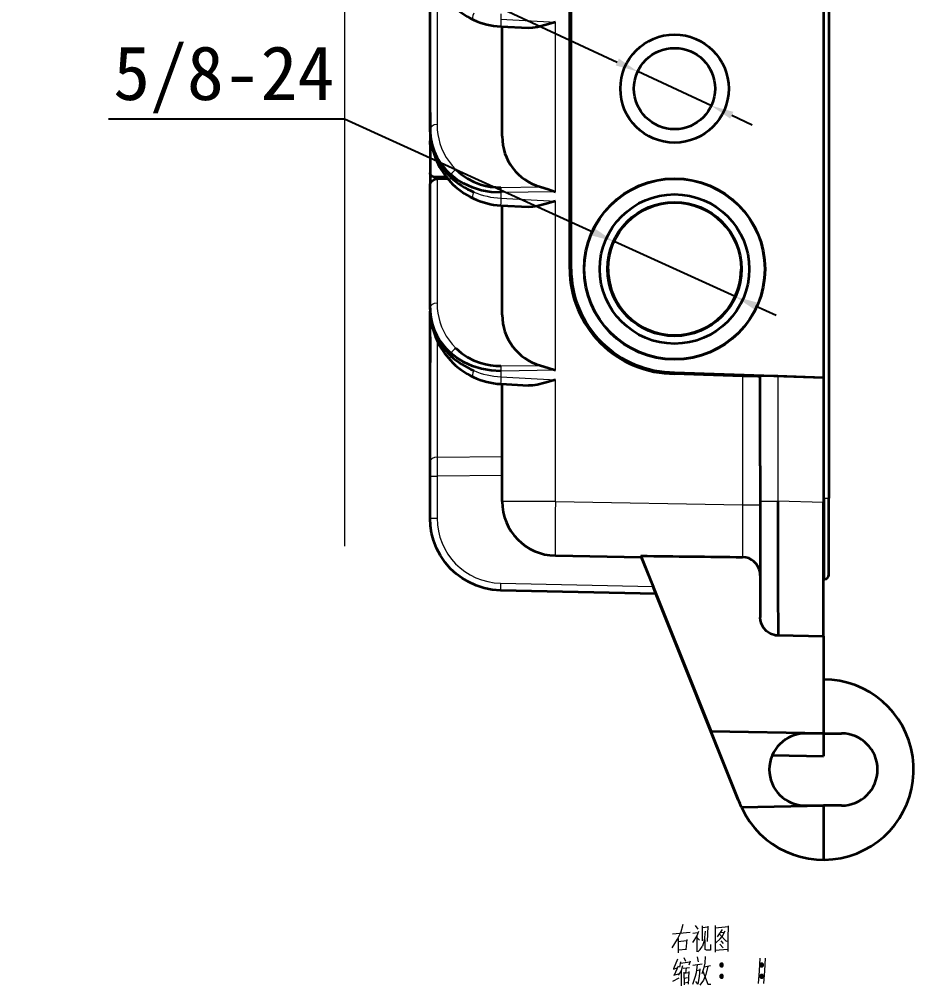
# Model space of a CAD drawing. Header units: millimetres. Extents: x -2350 to -557, y -483 to 312.
# Drawn here: x -2350.5 to -2251.4, y -152.8 to -45.7 of the extents above; entities that cross this region are included whole.
import ezdxf

# ---------------------------------------------------------------- set-up
doc = ezdxf.new("R2010")
doc.units = ezdxf.units.MM
doc.header["$LTSCALE"] = 0.5
doc.header["$PDSIZE"] = -1
doc.layers.get('0').update_dxf_attribs({"lineweight": 0})
doc.styles.get("Standard").update_dxf_attribs({"font": ''})
doc.styles.get('Standard').set_extended_font_data('FangSong_GB2312')
doc.dimstyles.new('副本ISO-25', dxfattribs={"dimtxt": 6, "dimasz": 2.5, "dimexe": 1.25, "dimexo": 0.625, "dimtad": 1, "dimtoh": 1, "dimdec": 1, "dimzin": 0, "dimdsep": 46, "dimtxsty": 'Standard', "dimcen": 0, "dimdle": 5, "dimclrd": 1, "dimclre": 1, "dimadec": 0, "dimazin": 0, "dimtfac": 1, "dimtdec": 1, "dimtmove": 0, "dimatfit": 3, "dimfxl": 0, "dimlwd": 25, "dimlwe": 25, "dimarcsym": 0})

# ---------------------------------------------------------------- blocks, each defined once
blk = doc.blocks.new('*D241')
at = {"color": 1, "lineweight": 25}
for p, q in [((-2340.58, -56.72), (-2314.44, -56.72)), ((-2314.44, -56.72), (-2286.84, -69.27)), ((-2271.16, -76.41), (-2284.57, -70.31)), ((-2268.88, -77.44), (-2266.6, -78.48))]:
    blk.add_line(p, q, dxfattribs=at)
at = {"color": 1}
for points in [[(-2287.01, -69.65), (-2286.67, -68.89), (-2284.57, -70.31)], [(-2268.71, -77.07), (-2269.05, -77.82), (-2271.16, -76.41)]]:
    blk.add_solid(points, dxfattribs=at)
at = {"layer": 'Defpoints', "color": 0}
for p in [(-2284.57, -70.31), (-2271.16, -76.41)]:
    blk.add_point(p, dxfattribs=at)
at = {"color": 0, "insert": (-2327.82, -52.35), "char_height": 6, "attachment_point": 5}
blk.add_mtext('5/8-24', dxfattribs=at)
blk = doc.blocks.new('*D245')
at = {"color": 1, "lineweight": 25}
for p, q in [((-2349.56, -36.35), (-2314.44, -36.35)), ((-2314.44, -36.35), (-2284.21, -50.41)), ((-2273.78, -55.26), (-2281.94, -51.46)), ((-2271.51, -56.31), (-2269.25, -57.36))]:
    blk.add_line(p, q, dxfattribs=at)
at = {"color": 1}
for points in [[(-2284.38, -50.79), (-2284.03, -50.03), (-2281.94, -51.46)], [(-2271.34, -55.93), (-2271.69, -56.69), (-2273.78, -55.26)]]:
    blk.add_solid(points, dxfattribs=at)
at = {"layer": 'Defpoints', "color": 0}
for p in [(-2281.94, -51.46), (-2273.78, -55.26)]:
    blk.add_point(p, dxfattribs=at)
at = {"color": 0, "insert": (-2332.31, -32.68), "char_height": 6, "attachment_point": 5}
blk.add_mtext('M10X0.75', dxfattribs=at)

msp = doc.modelspace()

# ---------------------------------------------------------------- linework, layer by layer
at = {"color": 7}
msp.add_line((-2314.442, 23.284), (-2314.442, -104.078), dxfattribs=at)
at = {"color": 7, "lineweight": 13}
for p, q in [((-2261.242, -98.759), (-2261.242, 22.041)), ((-2291.066, -99.141), (-2270.326, -99.503))]:
    msp.add_line(p, q, dxfattribs=at)
at = {"color": 7, "lineweight": 35}
for p, q in [((-2260.761, 22.041), (-2260.761, -98.759)), ((-2261.361, 18.674), (-2261.361, -85.392)), ((-2304.961, -57.904), (-2304.961, 17.604)), ((-2289.475, -73.359), (-2289.475, 6.641)), ((-2289.318, -73.359), (-2289.318, 6.641)), ((-2304.961, -56.001), (-2304.961, -5.674)), ((-2281.582, -105.165), (-2273.801, -124.642)), ((-2270.819, -132.205), (-2279.932, -109.387))]:
    msp.add_line(p, q, dxfattribs=at)
at = {"color": 7, "lineweight": 13, "ltscale": 0.390902}
msp.add_line((-2304.179, -41.702), (-2304.179, -57.338), dxfattribs=at)
at = {"color": 7, "lineweight": 13, "ltscale": 0.014943}
msp.add_line((-2297.1, -45.076), (-2297.1, -45.673), dxfattribs=at)
at = {"color": 7, "lineweight": 13, "ltscale": 0.151058}
msp.add_line((-2297.1, -45.673), (-2291.066, -45.972), dxfattribs=at)
at = {"color": 7, "lineweight": 13, "ltscale": 0.470373}
msp.add_line((-2291.066, -64.787), (-2291.066, -45.972), dxfattribs=at)
at = {"color": 7, "lineweight": 35, "ltscale": 0.077185}
msp.add_line((-2297.126, -46.472), (-2294.042, -46.625), dxfattribs=at)
at = {"color": 7, "lineweight": 35, "ltscale": 0.233302}
msp.add_line((-2296.961, -55.813), (-2296.961, -46.481), dxfattribs=at)
at = {"color": 7, "lineweight": 35, "ltscale": 0.304117}
msp.add_line((-2296.961, -58.646), (-2296.961, -46.481), dxfattribs=at)
at = {"color": 7, "lineweight": 35, "ltscale": 0.078882}
msp.add_line((-2304.961, -56.001), (-2304.961, -59.156), dxfattribs=at)
at = {"color": 7, "lineweight": 35, "ltscale": 0.003594}
msp.add_line((-2304.961, -58.047), (-2304.961, -57.904), dxfattribs=at)
at = {"color": 7, "lineweight": 35, "ltscale": 0.002584}
msp.add_line((-2304.961, -58.132), (-2304.961, -58.028), dxfattribs=at)
at = {"color": 7, "lineweight": 35, "ltscale": 0.078881}
msp.add_line((-2304.961, -59.537), (-2304.961, -62.692), dxfattribs=at)
at = {"color": 7, "lineweight": 35, "ltscale": 0.030343}
msp.add_line((-2304.961, -62.692), (-2304.961, -63.906), dxfattribs=at)
at = {"color": 7, "lineweight": 13, "ltscale": 0.007189}
msp.add_line((-2304.472, -63.451), (-2304.472, -63.164), dxfattribs=at)
at = {"color": 7, "lineweight": 35, "ltscale": 0.033466}
msp.add_line((-2303.134, -63.192), (-2304.472, -63.164), dxfattribs=at)
at = {"color": 7, "lineweight": 35, "ltscale": 0.344949}
msp.add_line((-2304.961, -77.704), (-2304.961, -63.906), dxfattribs=at)
at = {"color": 7, "lineweight": 35, "ltscale": 0.011571}
msp.add_line((-2303.716, -63.375), (-2304.179, -63.379), dxfattribs=at)
at = {"color": 7, "lineweight": 13, "ltscale": 0.343988}
msp.add_line((-2304.179, -63.379), (-2304.179, -77.138), dxfattribs=at)
at = {"color": 7, "lineweight": 35, "ltscale": 0.018212}
msp.add_line((-2302.988, -63.369), (-2303.716, -63.375), dxfattribs=at)
at = {"color": 7, "lineweight": 13, "ltscale": 0.109595}
for p, q in [((-2297.105, -64.31), (-2292.721, -64.246)), ((-2297.105, -84.11), (-2292.721, -84.046))]:
    msp.add_line(p, q, dxfattribs=at)
at = {"color": 7, "lineweight": 13, "ltscale": 0.150889}
for p, q in [((-2291.066, -64.787), (-2297.1, -64.876)), ((-2291.066, -84.587), (-2297.1, -84.676))]:
    msp.add_line(p, q, dxfattribs=at)
at = {"color": 7, "lineweight": 13, "ltscale": 0.01582}
for p, q in [((-2297.1, -64.876), (-2297.1, -65.508)), ((-2297.1, -84.676), (-2297.1, -85.308))]:
    msp.add_line(p, q, dxfattribs=at)
at = {"color": 7, "lineweight": 35, "ltscale": 0.077308}
for p, q in [((-2297.13, -66.307), (-2294.042, -66.475)), ((-2297.13, -86.107), (-2294.042, -86.275))]:
    msp.add_line(p, q, dxfattribs=at)
at = {"color": 7, "lineweight": 13, "ltscale": 0.151097}
for p, q in [((-2297.1, -65.508), (-2291.066, -65.837)), ((-2297.1, -85.308), (-2291.066, -85.637))]:
    msp.add_line(p, q, dxfattribs=at)
at = {"color": 7, "lineweight": 35, "ltscale": 0.232405}
msp.add_line((-2296.961, -75.613), (-2296.961, -66.317), dxfattribs=at)
at = {"color": 7, "lineweight": 35, "ltscale": 0.303219}
msp.add_line((-2296.961, -78.446), (-2296.961, -66.317), dxfattribs=at)
at = {"color": 7, "lineweight": 13, "ltscale": 0.468751}
msp.add_line((-2291.066, -84.587), (-2291.066, -65.837), dxfattribs=at)
at = {"color": 7, "lineweight": 13, "ltscale": 0.003923}
msp.add_line((-2289.318, -73.359), (-2289.475, -73.359), dxfattribs=at)
at = {"color": 7, "lineweight": 35, "ltscale": 0.003595}
msp.add_line((-2304.961, -77.847), (-2304.961, -77.704), dxfattribs=at)
at = {"color": 7, "lineweight": 35, "ltscale": 0.417281}
msp.add_line((-2304.959, -94.709), (-2304.959, -78.017), dxfattribs=at)
at = {"color": 7, "lineweight": 35, "ltscale": 0.02456}
msp.add_line((-2304.959, -78.017), (-2304.959, -78.999), dxfattribs=at)
at = {"color": 7, "lineweight": 35, "ltscale": 0.418979}
msp.add_line((-2304.959, -94.778), (-2304.959, -78.019), dxfattribs=at)
at = {"color": 7, "lineweight": 35, "ltscale": 0.418994}
msp.add_line((-2304.959, -94.778), (-2304.959, -78.019), dxfattribs=at)
at = {"color": 7, "lineweight": 35, "ltscale": 0.418964}
msp.add_line((-2304.959, -94.778), (-2304.959, -78.02), dxfattribs=at)
at = {"color": 7, "lineweight": 35, "ltscale": 0.071566}
msp.add_line((-2304.959, -80.888), (-2304.959, -78.025), dxfattribs=at)
at = {"color": 7, "lineweight": 35, "ltscale": 0.024864}
msp.add_line((-2304.959, -78.999), (-2304.959, -79.994), dxfattribs=at)
at = {"color": 7, "lineweight": 35, "ltscale": 0.368676}
msp.add_line((-2304.959, -94.741), (-2304.959, -79.994), dxfattribs=at)
at = {"color": 7, "lineweight": 35, "ltscale": 0.064321}
msp.add_line((-2304.959, -80.888), (-2304.959, -83.46), dxfattribs=at)
at = {"color": 7, "lineweight": 13, "ltscale": 0.322563}
msp.add_line((-2304.177, -81.31), (-2304.177, -94.213), dxfattribs=at)
at = {"color": 7, "lineweight": 35, "ltscale": 0.006207}
msp.add_line((-2304.959, -83.46), (-2304.959, -83.709), dxfattribs=at)
at = {"color": 7, "lineweight": 35, "ltscale": 0.277665}
msp.add_line((-2304.959, -94.815), (-2304.959, -83.709), dxfattribs=at)
at = {"color": 7, "lineweight": 35, "ltscale": 0.000162535}
msp.add_line((-2304.959, -83.715), (-2304.959, -83.709), dxfattribs=at)
at = {"color": 7, "lineweight": 13, "ltscale": 0.337605}
msp.add_line((-2291.066, -99.141), (-2291.066, -85.637), dxfattribs=at)
at = {"color": 7, "lineweight": 35, "ltscale": 0.003836}
msp.add_line((-2277.864, -84.969), (-2277.861, -84.816), dxfattribs=at)
at = {"color": 7, "lineweight": 35, "ltscale": 0.188553}
msp.add_line((-2270.326, -85.23), (-2277.864, -84.969), dxfattribs=at)
at = {"color": 7, "lineweight": 35, "ltscale": 0.412751}
msp.add_line((-2277.861, -84.816), (-2261.361, -85.392), dxfattribs=at)
at = {"color": 7, "lineweight": 13, "ltscale": 0.356828}
msp.add_line((-2270.326, -85.23), (-2270.326, -99.503), dxfattribs=at)
at = {"color": 7, "lineweight": 35, "ltscale": 0.25}
msp.add_line((-2268.361, -95.184), (-2268.361, -85.184), dxfattribs=at)
at = {"color": 7, "lineweight": 35, "ltscale": 0.125948}
msp.add_line((-2266.396, -85.218), (-2261.361, -85.392), dxfattribs=at)
at = {"color": 7, "lineweight": 13, "ltscale": 0.25}
msp.add_line((-2266.396, -85.218), (-2266.396, -95.218), dxfattribs=at)
at = {"color": 7, "lineweight": 35, "ltscale": 0.345775}
msp.add_line((-2261.361, -85.392), (-2261.361, -99.223), dxfattribs=at)
at = {"color": 7, "lineweight": 35, "ltscale": 0.279793}
msp.add_line((-2296.961, -97.309), (-2296.961, -86.117), dxfattribs=at)
at = {"color": 7, "lineweight": 35, "ltscale": 0.325603}
msp.add_line((-2296.961, -99.141), (-2296.961, -86.117), dxfattribs=at)
at = {"color": 7, "lineweight": 13, "ltscale": 0.180407}
for p, q in [((-2304.177, -94.213), (-2296.961, -94.145)), ((-2296.961, -96.266), (-2304.177, -96.334))]:
    msp.add_line(p, q, dxfattribs=at)
at = {"color": 7, "lineweight": 35, "ltscale": 0.040648}
msp.add_line((-2304.959, -96.335), (-2304.959, -94.709), dxfattribs=at)
at = {"color": 7, "lineweight": 35, "ltscale": 0.038881}
for p, q in [((-2304.959, -96.296), (-2304.959, -94.741)), ((-2304.959, -96.334), (-2304.959, -94.778)), ((-2304.959, -96.334), (-2304.959, -94.778)), ((-2304.959, -96.334), (-2304.959, -94.778)), ((-2304.959, -96.371), (-2304.959, -94.815))]:
    msp.add_line(p, q, dxfattribs=at)
at = {"color": 7, "lineweight": 35, "ltscale": 0.09473}
msp.add_line((-2268.361, -95.184), (-2268.361, -98.973), dxfattribs=at)
at = {"color": 7, "lineweight": 13, "ltscale": 0.096288}
msp.add_line((-2266.396, -95.218), (-2266.402, -99.069), dxfattribs=at)
at = {"color": 7, "lineweight": 35, "ltscale": 0.117554}
msp.add_line((-2304.959, -100.998), (-2304.959, -96.296), dxfattribs=at)
at = {"color": 7, "lineweight": 35, "ltscale": 0.116617}
msp.add_line((-2304.959, -100.998), (-2304.959, -96.334), dxfattribs=at)
msp.add_line((-2304.959, -100.998), (-2304.959, -96.334), dxfattribs=at)
msp.add_line((-2304.959, -100.998), (-2304.959, -96.334), dxfattribs=at)
at = {"color": 7, "lineweight": 13, "ltscale": 0.019547}
for p, q in [((-2304.959, -96.334), (-2304.177, -96.334)), ((-2304.959, -100.998), (-2304.177, -100.998))]:
    msp.add_line(p, q, dxfattribs=at)
at = {"color": 7, "lineweight": 35, "ltscale": 0.116594}
msp.add_line((-2304.959, -100.998), (-2304.959, -96.335), dxfattribs=at)
at = {"color": 7, "lineweight": 35, "ltscale": 0.115695}
msp.add_line((-2304.959, -100.998), (-2304.959, -96.371), dxfattribs=at)
at = {"color": 7, "lineweight": 13, "ltscale": 0.116617}
msp.add_line((-2304.177, -96.334), (-2304.177, -100.998), dxfattribs=at)
at = {"color": 7, "lineweight": 13, "ltscale": 0.147382}
msp.add_line((-2291.066, -99.141), (-2296.961, -99.141), dxfattribs=at)
at = {"color": 7, "lineweight": 13, "ltscale": 0.049127}
msp.add_line((-2270.326, -99.503), (-2268.361, -99.503), dxfattribs=at)
at = {"color": 7, "lineweight": 35, "ltscale": 0.004379}
msp.add_line((-2268.361, -98.973), (-2268.361, -99.149), dxfattribs=at)
at = {"color": 7, "lineweight": 35, "ltscale": 0.048546}
msp.add_line((-2268.361, -99.149), (-2268.361, -101.09), dxfattribs=at)
at = {"color": 7, "lineweight": 13, "ltscale": 0.048972}
msp.add_line((-2266.402, -99.149), (-2268.361, -99.149), dxfattribs=at)
at = {"color": 7, "lineweight": 13, "ltscale": 0.126086}
msp.add_line((-2266.402, -99.069), (-2261.361, -99.223), dxfattribs=at)
at = {"color": 7, "lineweight": 13, "ltscale": 0.002964}
msp.add_line((-2261.242, -98.759), (-2261.361, -98.759), dxfattribs=at)
at = {"color": 7, "lineweight": 35, "ltscale": 0.370895}
msp.add_line((-2261.361, -114.059), (-2261.361, -99.223), dxfattribs=at)
at = {"color": 7, "lineweight": 13, "ltscale": 0.012036}
msp.add_line((-2261.242, -98.759), (-2260.761, -98.759), dxfattribs=at)
at = {"color": 7, "lineweight": 13, "ltscale": 0.224949}
msp.add_line((-2261.242, -98.759), (-2261.242, -107.757), dxfattribs=at)
at = {"color": 7, "lineweight": 35, "ltscale": 0.212701}
msp.add_line((-2260.761, -107.267), (-2260.761, -98.759), dxfattribs=at)
at = {"color": 7, "lineweight": 35, "ltscale": 0.054129}
msp.add_line((-2268.361, -101.09), (-2268.361, -103.256), dxfattribs=at)
at = {"color": 7, "lineweight": 35, "ltscale": 0.055492}
msp.add_line((-2268.361, -103.256), (-2268.361, -105.475), dxfattribs=at)
at = {"color": 7, "lineweight": 35, "ltscale": 0.018724}
msp.add_line((-2268.361, -103.661), (-2268.361, -104.41), dxfattribs=at)
at = {"color": 7, "lineweight": 35, "ltscale": 0.238348}
msp.add_line((-2291.066, -105.14), (-2281.533, -105.307), dxfattribs=at)
at = {"color": 7, "lineweight": 35, "ltscale": 0.088123}
msp.add_line((-2281.551, -105.307), (-2280.243, -108.58), dxfattribs=at)
at = {"color": 7, "lineweight": 35, "ltscale": 0.063615}
msp.add_line((-2268.361, -105.475), (-2268.361, -108.02), dxfattribs=at)
at = {"color": 7, "lineweight": 13, "ltscale": 0.422526}
msp.add_line((-2297.14, -108.197), (-2280.243, -108.58), dxfattribs=at)
at = {"color": 7, "lineweight": 35, "ltscale": 0.011301}
msp.add_line((-2268.361, -108.02), (-2268.361, -108.472), dxfattribs=at)
at = {"color": 7, "lineweight": 35, "ltscale": 0.002965}
msp.add_line((-2261.242, -107.757), (-2261.361, -107.759), dxfattribs=at)
msp.add_line((-2261.242, -107.757), (-2261.361, -107.759), dxfattribs=at)
at = {"color": 7, "lineweight": 35, "ltscale": 0.430467}
msp.add_line((-2279.926, -109.387), (-2297.14, -108.996), dxfattribs=at)
at = {"color": 7, "lineweight": 35, "ltscale": 0.02092}
msp.add_line((-2268.361, -108.472), (-2268.361, -109.309), dxfattribs=at)
at = {"color": 7, "lineweight": 35, "ltscale": 0.125862}
msp.add_line((-2266.407, -108.937), (-2266.395, -113.971), dxfattribs=at)
at = {"color": 7, "lineweight": 35, "ltscale": 0.033482}
msp.add_line((-2268.361, -109.309), (-2268.361, -110.648), dxfattribs=at)
at = {"color": 7, "lineweight": 35, "ltscale": 0.041315}
msp.add_line((-2268.361, -109.874), (-2268.361, -111.526), dxfattribs=at)
at = {"color": 7, "lineweight": 35, "ltscale": 0.012409}
msp.add_line((-2268.361, -110.648), (-2268.361, -111.144), dxfattribs=at)
at = {"color": 7, "lineweight": 35, "ltscale": 0.00955}
msp.add_line((-2268.361, -111.144), (-2268.361, -111.526), dxfattribs=at)
at = {"color": 7, "lineweight": 35, "ltscale": 0.006886}
msp.add_line((-2268.361, -111.526), (-2268.361, -111.802), dxfattribs=at)
at = {"color": 7, "lineweight": 35, "ltscale": 0.004661}
msp.add_line((-2268.361, -111.802), (-2268.361, -111.988), dxfattribs=at)
at = {"color": 7, "lineweight": 35, "ltscale": 0.008532}
msp.add_line((-2266.737, -113.965), (-2266.395, -113.971), dxfattribs=at)
at = {"color": 7, "lineweight": 35, "ltscale": 0.125882}
msp.add_line((-2266.395, -113.971), (-2261.361, -114.059), dxfattribs=at)
at = {"color": 7, "lineweight": 35, "ltscale": 0.12}
msp.add_line((-2261.361, -114.059), (-2261.361, -118.859), dxfattribs=at)
at = {"color": 7, "lineweight": 35, "ltscale": 0.15}
for p, q in [((-2261.361, -118.859), (-2261.361, -124.859)), ((-2261.361, -132.859), (-2261.361, -138.859))]:
    msp.add_line(p, q, dxfattribs=at)
at = {"color": 7, "lineweight": 35, "ltscale": 0.214362}
msp.add_line((-2270.641, -132.604), (-2273.821, -124.641), dxfattribs=at)
at = {"color": 7, "lineweight": 35, "ltscale": 0.000501321}
msp.add_line((-2273.821, -124.641), (-2273.801, -124.642), dxfattribs=at)
at = {"color": 7, "lineweight": 35, "ltscale": 0.311055}
msp.add_line((-2261.361, -124.859), (-2273.801, -124.642), dxfattribs=at)
at = {"color": 7, "lineweight": 35, "ltscale": 0.05}
for p, q in [((-2261.361, -124.859), (-2263.361, -124.859)), ((-2261.361, -124.859), (-2259.361, -124.859)), ((-2263.361, -132.859), (-2261.361, -132.859)), ((-2259.361, -132.859), (-2261.361, -132.859))]:
    msp.add_line(p, q, dxfattribs=at)
at = {"color": 7, "lineweight": 35, "ltscale": 0.062501}
msp.add_line((-2261.361, -124.859), (-2261.361, -127.359), dxfattribs=at)
at = {"color": 7, "lineweight": 35, "ltscale": 0.141684}
msp.add_line((-2267.027, -127.26), (-2261.361, -127.359), dxfattribs=at)
at = {"color": 7, "lineweight": 35, "ltscale": 0.010926}
msp.add_line((-2270.819, -132.205), (-2270.641, -132.604), dxfattribs=at)
at = {"color": 7, "lineweight": 35, "ltscale": 0.009339}
msp.add_line((-2270.488, -132.945), (-2270.641, -132.604), dxfattribs=at)
at = {"color": 7, "lineweight": 35, "ltscale": 0.22739}
msp.add_line((-2270.455, -133.018), (-2261.361, -132.859), dxfattribs=at)
at = {"color": 7, "lineweight": 35, "ltscale": 0.001991}
msp.add_line((-2270.455, -133.018), (-2270.488, -132.945), dxfattribs=at)
at = {"color": 7, "lineweight": 13}
for points in [[(-2297.1, -45.673), (-2297.123, -46.197), (-2297.128, -46.463), (-2297.127, -46.471), (-2297.126, -46.472)], [(-2304.179, -57.338), (-2304.155, -57.92), (-2304.093, -58.444), (-2304.001, -58.923), (-2303.867, -59.425), (-2303.673, -59.973), (-2303.433, -60.506), (-2303.159, -60.999), (-2302.855, -61.456), (-2302.508, -61.896), (-2302.114, -62.318)], [(-2297.1, -65.508), (-2297.126, -66.032), (-2297.132, -66.298), (-2297.131, -66.306), (-2297.13, -66.307)], [(-2304.179, -77.138), (-2304.155, -77.72), (-2304.093, -78.244), (-2304.001, -78.723), (-2303.867, -79.225), (-2303.673, -79.773), (-2303.433, -80.306), (-2303.159, -80.8), (-2302.855, -81.256), (-2302.508, -81.696), (-2302.114, -82.118)], [(-2297.1, -85.308), (-2297.126, -85.832), (-2297.132, -86.098), (-2297.131, -86.106), (-2297.13, -86.107)], [(-2270.326, -99.503), (-2270.313, -104.738), (-2270.318, -105.307)], [(-2276.936, -146.034), (-2277.216, -147.014)], [(-2275.571, -146.139), (-2275.291, -146.559)], [(-2274.801, -146.174), (-2274.801, -147.854)], [(-2274.136, -146.349), (-2274.801, -146.419)], [(-2274.486, -146.769), (-2274.591, -147.819)], [(-2274.206, -147.924), (-2274.136, -146.244)], [(-2273.366, -146.139), (-2273.366, -147.609), (-2273.366, -149.114)], [(-2273.366, -146.174), (-2273.366, -147.574), (-2273.366, -148.974)], [(-2271.896, -146.314), (-2273.366, -146.454)], [(-2272.596, -146.594), (-2273.156, -147.399)], [(-2272.596, -147.364), (-2272.246, -146.734)], [(-2271.931, -148.939), (-2271.931, -147.574), (-2271.896, -146.174)], [(-2278.126, -148.624), (-2277.531, -147.679)], [(-2278.091, -147.084), (-2276.131, -146.874)], [(-2277.531, -147.679), (-2277.216, -147.014)], [(-2277.461, -147.609), (-2277.461, -149.184)], [(-2277.461, -147.924), (-2276.551, -147.819)], [(-2276.516, -147.714), (-2276.621, -148.799)], [(-2275.221, -146.804), (-2275.396, -147.294), (-2275.886, -148.029)], [(-2275.851, -147.014), (-2275.291, -146.944)], [(-2275.396, -147.294), (-2275.396, -149.079)], [(-2275.396, -147.469), (-2275.081, -147.784)], [(-2274.591, -147.819), (-2274.766, -148.449)], [(-2274.451, -148.799), (-2274.451, -147.714)], [(-2273.296, -148.064), (-2272.806, -147.644)], [(-2272.841, -147.154), (-2272.141, -147.889)], [(-2272.806, -146.944), (-2272.351, -146.874)], [(-2272.806, -147.644), (-2272.596, -147.364)], [(-2272.736, -147.854), (-2272.491, -148.134)], [(-2272.141, -147.889), (-2271.966, -147.854)], [(-2276.551, -148.799), (-2277.461, -148.904)], [(-2275.291, -149.079), (-2275.011, -148.799)], [(-2275.011, -148.799), (-2274.766, -148.449)], [(-2274.311, -148.904), (-2274.451, -148.799)], [(-2273.891, -148.904), (-2274.311, -148.904)], [(-2273.891, -148.274), (-2273.891, -148.904)], [(-2273.366, -148.869), (-2272.001, -148.764)], [(-2272.841, -148.239), (-2272.491, -148.624)], [(-2271.931, -149.044), (-2271.931, -148.939), (-2272.001, -148.764)], [(-2277.531, -149.884), (-2277.986, -150.969)], [(-2276.831, -149.709), (-2276.656, -150.094)], [(-2275.361, -149.639), (-2275.256, -150.199)], [(-2274.451, -149.604), (-2274.521, -150.339)], [(-2268.396, -149.779), (-2268.501, -151.179), (-2268.606, -152.579)], [(-2267.801, -149.779), (-2267.906, -151.179), (-2268.011, -152.579)], [(-2277.601, -150.899), (-2278.021, -151.039)], [(-2277.461, -150.654), (-2277.916, -151.669)], [(-2277.216, -150.199), (-2277.321, -150.759)], [(-2277.216, -150.339), (-2276.166, -150.199)], [(-2276.971, -150.619), (-2277.146, -151.179)], [(-2276.901, -150.899), (-2276.201, -150.794)], [(-2276.586, -150.864), (-2276.656, -151.424)], [(-2276.131, -150.094), (-2276.271, -150.549)], [(-2275.361, -150.479), (-2275.466, -151.389), (-2275.571, -151.809), (-2275.886, -152.684)], [(-2275.851, -150.549), (-2274.801, -150.409)], [(-2275.046, -150.969), (-2275.151, -151.809), (-2275.291, -152.649), (-2275.501, -152.369)], [(-2275.431, -151.144), (-2275.046, -151.074)], [(-2274.661, -150.969), (-2274.836, -151.529)], [(-2274.521, -150.339), (-2274.661, -150.969)], [(-2274.591, -150.724), (-2273.891, -150.584)], [(-2274.171, -150.654), (-2274.381, -151.599)], [(-2272.841, -150.514), (-2272.456, -150.514)], [(-2272.806, -150.409), (-2272.491, -150.409)], [(-2272.806, -150.654), (-2272.491, -150.654)], [(-2268.396, -150.514), (-2268.011, -150.514)], [(-2268.361, -150.409), (-2268.046, -150.409)], [(-2268.361, -150.654), (-2268.046, -150.654)], [(-2278.056, -152.334), (-2277.356, -151.949)], [(-2277.951, -151.669), (-2277.426, -151.494)], [(-2277.146, -151.179), (-2277.461, -151.669)], [(-2277.111, -151.109), (-2277.111, -152.824)], [(-2276.831, -151.319), (-2276.796, -152.719)], [(-2276.831, -151.424), (-2276.306, -151.354)], [(-2276.796, -151.984), (-2276.411, -151.914)], [(-2276.271, -151.249), (-2276.341, -152.649)], [(-2274.731, -151.214), (-2274.171, -152.649)], [(-2274.381, -151.599), (-2274.661, -152.229)], [(-2272.841, -151.774), (-2272.456, -151.774)], [(-2272.806, -151.669), (-2272.491, -151.669)], [(-2272.806, -151.914), (-2272.491, -151.914)], [(-2268.396, -151.774), (-2268.011, -151.774)], [(-2268.361, -151.669), (-2268.046, -151.669)], [(-2268.361, -151.914), (-2268.046, -151.914)], [(-2276.341, -152.474), (-2276.761, -152.544)], [(-2274.661, -152.229), (-2275.046, -152.754)], [(-2274.171, -152.649), (-2273.856, -152.649)]]:
    msp.add_lwpolyline(points, dxfattribs=at)
at = {"color": 7, "lineweight": 35}
for points in [[(-2291.066, -45.972), (-2292.225, -46.321), (-2293.068, -46.532)], [(-2293.068, -46.532), (-2293.618, -46.62), (-2294.037, -46.641)], [(-2304.961, -58.047), (-2304.896, -59.043), (-2304.698, -60.065), (-2304.371, -61.062), (-2303.895, -62.06), (-2303.359, -62.897), (-2302.705, -63.684)], [(-2304.472, -63.164), (-2304.725, -63.094), (-2304.889, -62.939), (-2304.943, -62.819), (-2304.961, -62.692)], [(-2297.1, -64.876), (-2298.179, -64.822), (-2299.238, -64.635), (-2300.259, -64.321), (-2301.225, -63.883), (-2301.978, -63.424), (-2302.667, -62.884)], [(-2302.114, -62.318), (-2301.479, -62.872), (-2300.809, -63.327), (-2300.115, -63.689), (-2299.367, -63.976), (-2298.826, -64.125), (-2298.259, -64.234), (-2297.683, -64.295), (-2297.105, -64.31)], [(-2304.472, -63.451), (-2304.731, -63.599), (-2304.835, -63.679), (-2304.946, -63.83), (-2304.961, -63.906)], [(-2292.721, -64.246), (-2291.872, -64.509), (-2291.066, -64.787)], [(-2293.069, -66.388), (-2293.619, -66.473), (-2294.038, -66.491)], [(-2291.066, -65.837), (-2292.226, -66.181), (-2293.069, -66.388)], [(-2304.961, -77.847), (-2304.896, -78.843), (-2304.698, -79.865), (-2304.371, -80.862), (-2303.895, -81.86), (-2303.359, -82.697), (-2302.705, -83.484)], [(-2302.114, -82.118), (-2301.479, -82.672), (-2300.809, -83.127), (-2300.115, -83.489), (-2299.367, -83.776), (-2298.826, -83.925), (-2298.259, -84.034), (-2297.683, -84.095), (-2297.105, -84.11)], [(-2297.1, -84.676), (-2298.179, -84.622), (-2299.238, -84.435), (-2300.259, -84.121), (-2301.225, -83.683), (-2301.978, -83.224), (-2302.667, -82.684)], [(-2292.721, -84.046), (-2291.872, -84.309), (-2291.066, -84.587)], [(-2291.066, -85.637), (-2292.226, -85.981), (-2293.069, -86.188)], [(-2268.361, -85.264), (-2268.362, -85.265), (-2268.364, -85.266), (-2268.392, -85.269), (-2268.637, -85.272), (-2270.326, -85.23)], [(-2268.361, -85.184), (-2268.36, -85.183), (-2268.357, -85.182), (-2268.33, -85.179), (-2268.084, -85.176), (-2266.396, -85.218)], [(-2293.069, -86.188), (-2293.619, -86.273), (-2294.038, -86.291)], [(-2266.402, -99.069), (-2266.402, -102.261), (-2266.407, -108.937)], [(-2302.679, -106.591), (-2303.287, -105.889), (-2303.809, -105.121), (-2304.239, -104.298), (-2304.573, -103.432), (-2304.785, -102.636), (-2304.915, -101.822), (-2304.959, -100.998)], [(-2268.361, -107.342), (-2268.39, -106.992), (-2268.479, -106.652), (-2268.622, -106.333), (-2268.816, -106.045), (-2269.056, -105.794), (-2269.332, -105.592), (-2269.639, -105.439), (-2269.972, -105.343), (-2270.318, -105.307)], [(-2297.14, -108.996), (-2298.067, -108.919), (-2298.978, -108.734), (-2299.862, -108.446), (-2300.706, -108.059), (-2301.413, -107.638), (-2302.074, -107.148), (-2302.679, -106.591)], [(-2266.737, -113.965), (-2267.224, -113.806), (-2267.654, -113.526), (-2268.001, -113.144), (-2268.238, -112.685), (-2268.33, -112.342), (-2268.361, -111.988)]]:
    msp.add_lwpolyline(points, dxfattribs=at)
at = {"color": 7, "lineweight": 13}
for points in [[(-2272.736, -150.724), (-2272.561, -150.724), (-2272.456, -150.619), (-2272.456, -150.444), (-2272.561, -150.339), (-2272.736, -150.339), (-2272.841, -150.444), (-2272.841, -150.619)], [(-2268.291, -150.724), (-2268.116, -150.724), (-2268.011, -150.619), (-2268.011, -150.444), (-2268.116, -150.339), (-2268.291, -150.339), (-2268.396, -150.444), (-2268.396, -150.619)], [(-2272.736, -151.984), (-2272.561, -151.984), (-2272.456, -151.879), (-2272.456, -151.704), (-2272.561, -151.599), (-2272.736, -151.599), (-2272.841, -151.704), (-2272.841, -151.879)], [(-2268.291, -151.984), (-2268.116, -151.984), (-2268.011, -151.879), (-2268.011, -151.704), (-2268.116, -151.599), (-2268.291, -151.599), (-2268.396, -151.704), (-2268.396, -151.879)]]:
    msp.add_lwpolyline(points, close=True, dxfattribs=at)
at = {"color": 7, "lineweight": 35}
for centre, radius in [((-2277.861, -53.359), 6), ((-2277.861, -53.359), 4.5), ((-2277.861, -73.359), 10.035), ((-2277.861, -73.359), 10), ((-2277.861, -73.359), 8.283), ((-2277.861, -73.359), 7.43), ((-2277.86, -73.359), 7.367)]:
    msp.add_circle(centre, radius, dxfattribs=at)
for centre, radius, start, end in [((-2296.69, -38.258), 8.227, 245.10003, 266.95832), ((-2298.487, -57.881), 6.474, 180.19763, 204.93726), ((-2307.276, -59.346), 2.323, 355.29704, 4.70294), ((-2298.088, -57.708), 6.91, 204.8454, 228.50353), ((-2297.484, -57.69), 7.542, 204.29122, 226.59835), ((-2296.853, -56.996), 8.481, 226.72059, 247.35236), ((-2304.17, -64.04), 0.661, 90.76845, 117.1693), ((-2296.65, -58.07), 8.252, 244.85667, 266.66656), ((-2277.864, -73.359), 11.61, 180.00002, 270.00418), ((-2277.861, -73.359), 11.457, 179.99999, 270), ((-2277.86, -73.359), 7.367, 179.99999, 360), ((-2298.487, -77.681), 6.474, 180.19763, 204.93726), ((-2298.088, -77.508), 6.91, 204.8454, 228.50353), ((-2297.485, -77.491), 7.542, 204.28699, 226.59672), ((-2296.852, -76.794), 8.483, 226.72725, 247.35401), ((-2296.65, -77.87), 8.252, 244.85667, 266.66656), ((-2290.961, -99.141), 6, 180.00001, 269), ((-2104.261, 13508.305), 13614.624, 269.2537379, 269.3011462), ((-2282.819, -105.681), 1.34, 16.21463, 22.63277), ((-2261.251, -107.267), 0.49, 271, 360), ((-2325.684, -126.998), 49.031, 21.05033, 22.06378), ((-2261.361, -128.859), 10, 204.57437, 90), ((-2263.361, -128.859), 4, 90, 270), ((-2259.361, -128.859), 4, 270, 90), ((-2271.861, -125.676), 1.5, 187.8449, 215.95941), ((-2271.861, -125.676), 1.5, 187.84975, 215.95008)]:
    msp.add_arc(centre, radius, start, end, dxfattribs=at)
at = {"color": 7, "lineweight": 13}
for centre, radius, start, end in [((-2300.005, -64.931), 3.358, 128.91445, 142.4345), ((-2296.658, -56.553), 8.967, 247.29333, 267.16905), ((-2300.005, -84.731), 3.358, 128.91445, 142.4345), ((-2296.658, -76.353), 8.967, 247.29333, 267.16905), ((-1925.256, -95.244), 378.922, 179.84415, 180.16483), ((-2296.977, -100.999), 7.199, 179.9974, 268.70284)]:
    msp.add_arc(centre, radius, start, end, dxfattribs=at)
at = {"color": 7, "lineweight": 35}
for centre, major_axis, ratio, start_param, end_param in [((-2296.233, -35.563), (-2.274, -10.705), 0.8404721, 5.7591456, 6.0946135), ((-2290.961, -58.453), (4.277, 4.346), 0.9684179, 2.3642171, 3.6372212), ((-2296.222, -55.38), (-2.195, -10.736), 0.8411272, 5.749512, 6.0844564), ((-2290.961, -78.253), (4.277, 4.346), 0.9684179, 2.3642171, 3.6372212), ((-2296.222, -75.18), (-2.195, -10.736), 0.8411272, 5.749512, 6.0844564)]:
    msp.add_ellipse(centre, major_axis=major_axis, ratio=ratio, start_param=start_param, end_param=end_param, dxfattribs=at)
at = {"color": 7, "lineweight": 13}
for centre, major_axis, ratio, start_param, end_param in [((-2299.791, -45.009), (-0.367, -0.709), 0.3747316, 4.894799, 6.3001594), ((-2304.161, -57.904), (0.8, 0), 0.7071068, 1.5934856, 3.1415927), ((-2298.394, -58.844), (5.255, -4.466), 0.8815651, 3.7845692, 4.2163162), ((-2302.067, -63.208), (0.667, 0.441), 0.5674422, 2.2146732, 3.240175), ((-2299.791, -64.831), (-0.37, -0.707), 0.3742249, 4.8964034, 6.3002981), ((-2297.086, -64.876), (-0.012, 0.8), 0.0174505, 0.785293, 1.5705409), ((-2304.161, -77.704), (-0.8, 0), 0.7071068, 4.7350783, 6.2831853), ((-2298.394, -78.644), (5.255, -4.466), 0.8815651, 3.7845692, 4.2163162), ((-2302.067, -83.008), (0.667, 0.441), 0.5674422, 2.2146732, 3.240175), ((-2299.791, -84.631), (-0.37, -0.707), 0.3742249, 4.8964034, 6.3002981), ((-2297.086, -84.676), (0.012, -0.8), 0.0174505, 3.9268857, 4.7121335), ((-2304.159, -94.778), (-0.8, 0), 0.7071068, 4.7350783, 6.2831853), ((-2290.961, -99.141), (-0.105, -5.999), 0.0174497, 4.7126936, 6.2831853), ((-2297.122, -108.197), (-0.018, -0.8), 0.0226815, 4.7129037, 6.2831853)]:
    msp.add_ellipse(centre, major_axis=major_axis, ratio=ratio, start_param=start_param, end_param=end_param, dxfattribs=at)

# ---------------------------------------------------------------- dimensions: what is measured, and where the dimension line sits
at = {"color": 7}
for p1, p2, text, picture, middle in [((-2273.78, -55.256), (-2281.941, -51.462), 'M10X0.75', '*D245', (-2314.442, -36.353)), ((-2271.155, -76.41), (-2284.567, -70.308), '5/8-24', '*D241', (-2314.443, -56.716))]:
    dim = msp.add_diameter_dim_2p(p1=p1, p2=p2, text=text, dimstyle='副本ISO-25', dxfattribs=at)
    dim.commit()
    dim.dimension.update_dxf_attribs({"geometry": picture, "text_midpoint": middle, "dimtype": 163})

doc.saveas('drawing.dxf')
